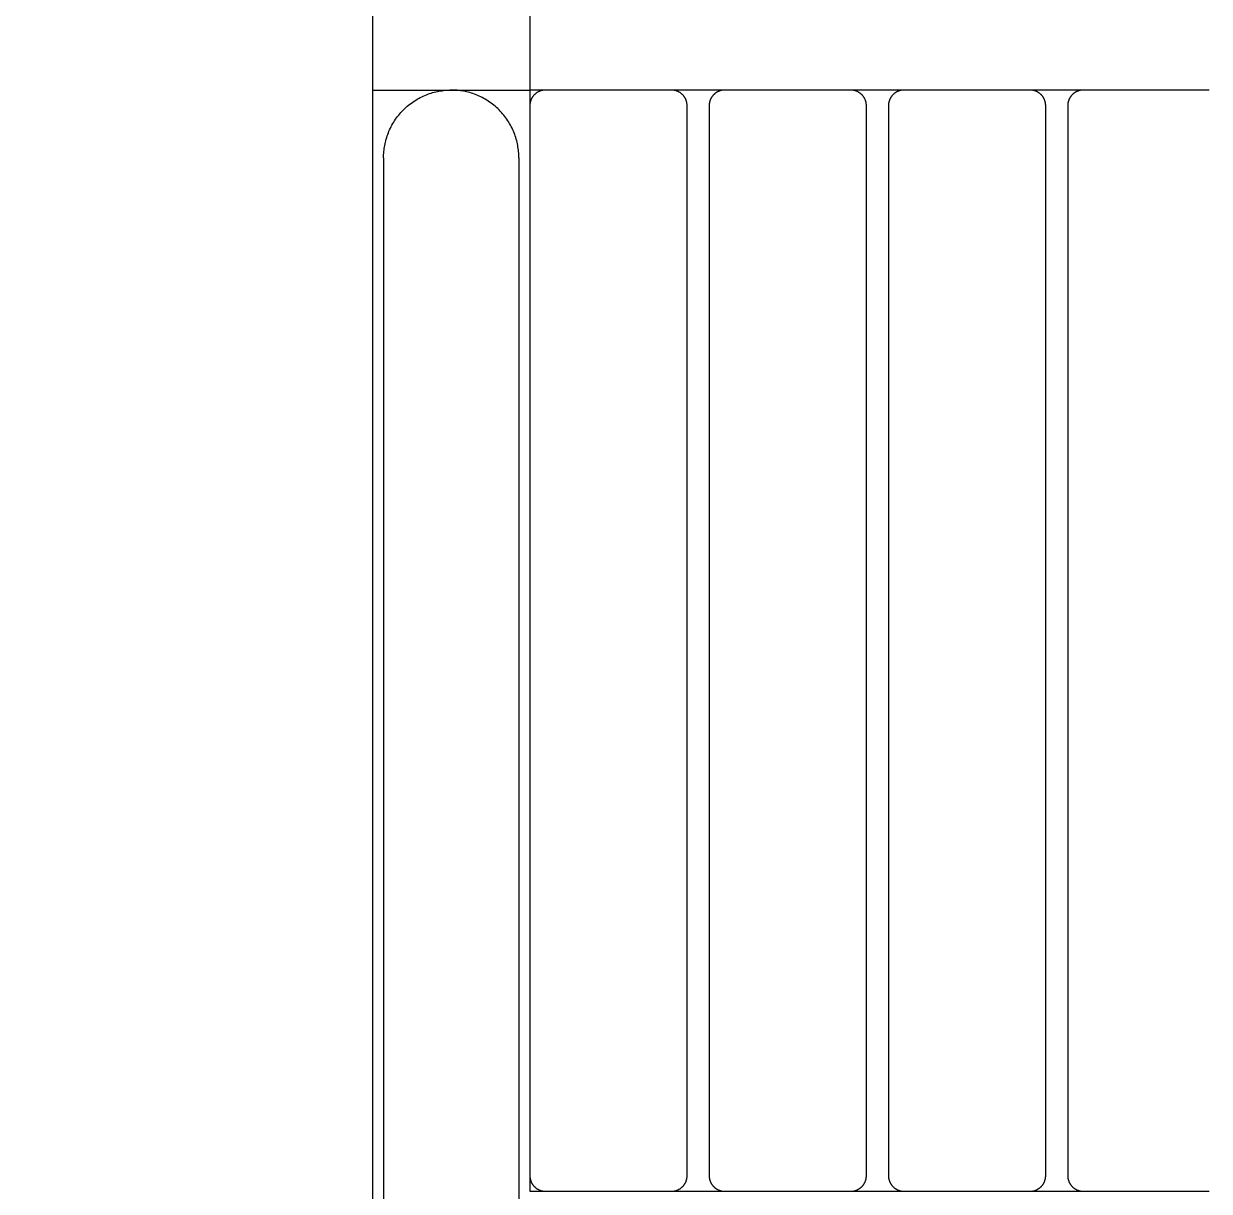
# Model space of a CAD drawing. Header units: millimetres. Extents: x -58335 to 291665, y -66693 to 213307.
# Drawn here: x 155349.7 to 155726.6, y -16251.8 to -15880.8 of the extents above; entities that cross this region are included whole.
import ezdxf

# ---------------------------------------------------------------- set-up
doc = ezdxf.new("R2010")
doc.units = ezdxf.units.MM
doc.header["$LTSCALE"] = 1000
for name, color, linetype in [('X-SITE$0$-MY-녹지', 254, 'Continuous'), ('X-SITE$0$-MY-시설선', 254, 'Continuous'), ('X-SITE$0$-MY-시설선 wood', 254, 'Continuous'), ('X-SITE$0$-MY-포장Hatch', 254, 'Continuous')]:
    doc.layers.add(name, color=color, linetype=linetype)
pattern_1 = [(0, (-29382.5, 14650.24), (317.5, 317.5), [158.75, -476.25]), (90, (-29303.13, 14570.87), (-317.5, 317.5), [158.75, -476.25])]
pattern_2 = [(0, (-13126707.96, 453992), (0, 609.6), []), (90, (-13126707.96, 453992), (-609.6, 609.6), [609.6, -609.6])]

# ---------------------------------------------------------------- blocks, each defined once
blk = doc.blocks.new('X-SITE$0$GPSP-100')
at = {"layer": 'X-SITE$0$-MY-시설선'}
for points in [[(-2950, 0), (-2950, -750)], [(-2900, -350), (-2900, -750)], [(-2950, -750), (-2925.48, -750)], [(-2950, -750), (-2950, -1550)], [(-2946.5, -771.5), (-2946.5, -771.02), (-2946.48, -770.54), (-2946.45, -770.06), (-2946.41, -769.57), (-2946.36, -769.08), (-2946.3, -768.58), (-2946.23, -768.09), (-2946.14, -767.59), (-2946.04, -767.09), (-2945.93, -766.59), (-2945.81, -766.09), (-2945.67, -765.58), (-2945.52, -765.08), (-2945.36, -764.58), (-2945.18, -764.08), (-2944.99, -763.59), (-2944.79, -763.09), (-2944.57, -762.6), (-2944.34, -762.11), (-2944.1, -761.63), (-2943.84, -761.14), (-2943.57, -760.67), (-2943.29, -760.2), (-2943, -759.74), (-2942.69, -759.28), (-2942.37, -758.83), (-2942.04, -758.38), (-2941.69, -757.95), (-2941.34, -757.52), (-2940.97, -757.1), (-2940.59, -756.7), (-2940.2, -756.3), (-2939.8, -755.91), (-2939.4, -755.53), (-2938.98, -755.16), (-2938.55, -754.81), (-2938.12, -754.46), (-2937.67, -754.13), (-2937.22, -753.81), (-2936.77, -753.5), (-2936.3, -753.21), (-2935.83, -752.93), (-2935.36, -752.66), (-2934.88, -752.4), (-2934.39, -752.16), (-2933.9, -751.93), (-2933.41, -751.71), (-2932.91, -751.51), (-2932.42, -751.32), (-2931.92, -751.14), (-2931.42, -750.98), (-2930.92, -750.83), (-2930.41, -750.69), (-2929.91, -750.57), (-2929.41, -750.46), (-2928.91, -750.36), (-2928.41, -750.27), (-2927.92, -750.2), (-2927.42, -750.14), (-2926.93, -750.09), (-2926.44, -750.05), (-2925.96, -750.02), (-2925.48, -750.01), (-2925, -750), (-2924.52, -750.01)], [(-2903.5, -771.5), (-2903.51, -771.02), (-2903.52, -770.54), (-2903.55, -770.06), (-2903.59, -769.57), (-2903.64, -769.08), (-2903.7, -768.58), (-2903.77, -768.09), (-2903.86, -767.59), (-2903.96, -767.09), (-2904.07, -766.59), (-2904.19, -766.09), (-2904.33, -765.58), (-2904.48, -765.08), (-2904.64, -764.58), (-2904.82, -764.08), (-2905.01, -763.59), (-2905.21, -763.09), (-2905.43, -762.6), (-2905.66, -762.11), (-2905.9, -761.63), (-2906.16, -761.14), (-2906.43, -760.67), (-2906.71, -760.2), (-2907, -759.74), (-2907.31, -759.28), (-2907.63, -758.83), (-2907.96, -758.38), (-2908.31, -757.95), (-2908.66, -757.52), (-2909.03, -757.1), (-2909.41, -756.7), (-2909.8, -756.3), (-2910.2, -755.91), (-2910.6, -755.53), (-2911.02, -755.16), (-2911.45, -754.81), (-2911.88, -754.46), (-2912.33, -754.13), (-2912.78, -753.81), (-2913.24, -753.5), (-2913.7, -753.21), (-2914.17, -752.93), (-2914.65, -752.66), (-2915.13, -752.4), (-2915.61, -752.16), (-2916.1, -751.93), (-2916.59, -751.71), (-2917.09, -751.51), (-2917.58, -751.32), (-2918.08, -751.14), (-2918.58, -750.98), (-2919.08, -750.83), (-2919.59, -750.69), (-2920.09, -750.57), (-2920.59, -750.46), (-2921.09, -750.36), (-2921.59, -750.27), (-2922.08, -750.2), (-2922.58, -750.14), (-2923.07, -750.09), (-2923.56, -750.05), (-2924.04, -750.02), (-2924.52, -750.01), (-2925, -750), (-2925.48, -750.01)], [(-2924.52, -750), (-2900, -750)], [(-2900, -750), (-2900, -754.78)], [(-2895.22, -750), (-2900, -750)], [(-2838.22, -750), (-2854.78, -750)], [(-2781.22, -750), (-2797.78, -750)], [(-2724.22, -750), (-2740.78, -750)], [(-2946.5, -771.5), (-2946.5, -871.5)], [(-2903.5, -771.5), (-2903.5, -771.5), (-2903.5, -773.17), (-2903.5, -778.52), (-2903.5, -871.5)], [(-2946.5, -871.5), (-2946.5, -1428.5)], [(-2903.5, -871.5), (-2903.5, -1428.5)], [(-2900, -1095.22), (-2900, -1100)], [(-2900, -1100), (-2895.22, -1100)], [(-2854.78, -1100), (-2838.22, -1100)], [(-2797.78, -1100), (-2781.22, -1100)], [(-2740.78, -1100), (-2724.22, -1100)]]:
    blk.add_lwpolyline(points, dxfattribs=at)
at = {"layer": 'X-SITE$0$-MY-시설선 wood'}
for points in [[(-2895, -750), (-2895.11, -750), (-2895.22, -750), (-2895.34, -750.01), (-2895.45, -750.02), (-2895.56, -750.03), (-2895.68, -750.05), (-2895.79, -750.06), (-2895.91, -750.08), (-2896.03, -750.11), (-2896.14, -750.13), (-2896.26, -750.16), (-2896.38, -750.19), (-2896.49, -750.23), (-2896.61, -750.27), (-2896.72, -750.31), (-2896.84, -750.35), (-2896.96, -750.4), (-2897.07, -750.45), (-2897.18, -750.5), (-2897.3, -750.56), (-2897.41, -750.62), (-2897.52, -750.68), (-2897.63, -750.75), (-2897.74, -750.82), (-2897.84, -750.89), (-2897.95, -750.96), (-2898.05, -751.04), (-2898.15, -751.12), (-2898.25, -751.2), (-2898.35, -751.29), (-2898.44, -751.37), (-2898.54, -751.46), (-2898.63, -751.56), (-2898.71, -751.65), (-2898.8, -751.75), (-2898.88, -751.85), (-2898.96, -751.95), (-2899.04, -752.05), (-2899.11, -752.16), (-2899.18, -752.26), (-2899.25, -752.37), (-2899.32, -752.48), (-2899.38, -752.59), (-2899.44, -752.7), (-2899.5, -752.82), (-2899.55, -752.93), (-2899.6, -753.04), (-2899.65, -753.16), (-2899.69, -753.28), (-2899.73, -753.39), (-2899.77, -753.51), (-2899.81, -753.62), (-2899.84, -753.74), (-2899.87, -753.86), (-2899.89, -753.97), (-2899.92, -754.09), (-2899.94, -754.21), (-2899.95, -754.32), (-2899.97, -754.44), (-2899.98, -754.55), (-2899.99, -754.66), (-2900, -754.78), (-2900, -754.89), (-2900, -755)], [(-2855, -750), (-2895, -750)], [(-2850, -755), (-2850, -754.89), (-2850, -754.78), (-2850.01, -754.66), (-2850.02, -754.55), (-2850.03, -754.44), (-2850.05, -754.32), (-2850.06, -754.21), (-2850.08, -754.09), (-2850.11, -753.97), (-2850.13, -753.86), (-2850.16, -753.74), (-2850.19, -753.62), (-2850.23, -753.51), (-2850.27, -753.39), (-2850.31, -753.28), (-2850.35, -753.16), (-2850.4, -753.04), (-2850.45, -752.93), (-2850.5, -752.82), (-2850.56, -752.7), (-2850.62, -752.59), (-2850.68, -752.48), (-2850.75, -752.37), (-2850.82, -752.26), (-2850.89, -752.16), (-2850.96, -752.05), (-2851.04, -751.95), (-2851.12, -751.85), (-2851.2, -751.75), (-2851.29, -751.65), (-2851.37, -751.56), (-2851.46, -751.46), (-2851.56, -751.37), (-2851.65, -751.29), (-2851.75, -751.2), (-2851.85, -751.12), (-2851.95, -751.04), (-2852.05, -750.96), (-2852.16, -750.89), (-2852.26, -750.82), (-2852.37, -750.75), (-2852.48, -750.68), (-2852.59, -750.62), (-2852.7, -750.56), (-2852.82, -750.5), (-2852.93, -750.45), (-2853.04, -750.4), (-2853.16, -750.35), (-2853.28, -750.31), (-2853.39, -750.27), (-2853.51, -750.23), (-2853.62, -750.19), (-2853.74, -750.16), (-2853.86, -750.13), (-2853.97, -750.11), (-2854.09, -750.08), (-2854.21, -750.06), (-2854.32, -750.05), (-2854.44, -750.03), (-2854.55, -750.02), (-2854.66, -750.01), (-2854.78, -750), (-2854.89, -750), (-2855, -750)], [(-2838, -750), (-2838.11, -750), (-2838.22, -750), (-2838.34, -750.01), (-2838.45, -750.02), (-2838.56, -750.03), (-2838.68, -750.05), (-2838.79, -750.06), (-2838.91, -750.08), (-2839.03, -750.11), (-2839.14, -750.13), (-2839.26, -750.16), (-2839.38, -750.19), (-2839.49, -750.23), (-2839.61, -750.27), (-2839.72, -750.31), (-2839.84, -750.35), (-2839.96, -750.4), (-2840.07, -750.45), (-2840.18, -750.5), (-2840.3, -750.56), (-2840.41, -750.62), (-2840.52, -750.68), (-2840.63, -750.75), (-2840.74, -750.82), (-2840.84, -750.89), (-2840.95, -750.96), (-2841.05, -751.04), (-2841.15, -751.12), (-2841.25, -751.2), (-2841.35, -751.29), (-2841.44, -751.37), (-2841.54, -751.46), (-2841.63, -751.56), (-2841.71, -751.65), (-2841.8, -751.75), (-2841.88, -751.85), (-2841.96, -751.95), (-2842.04, -752.05), (-2842.11, -752.16), (-2842.18, -752.26), (-2842.25, -752.37), (-2842.32, -752.48), (-2842.38, -752.59), (-2842.44, -752.7), (-2842.5, -752.82), (-2842.55, -752.93), (-2842.6, -753.04), (-2842.65, -753.16), (-2842.69, -753.28), (-2842.73, -753.39), (-2842.77, -753.51), (-2842.81, -753.62), (-2842.84, -753.74), (-2842.87, -753.86), (-2842.89, -753.97), (-2842.92, -754.09), (-2842.94, -754.21), (-2842.95, -754.32), (-2842.97, -754.44), (-2842.98, -754.55), (-2842.99, -754.66), (-2843, -754.78), (-2843, -754.89), (-2843, -755)], [(-2798, -750), (-2838, -750)], [(-2793, -755), (-2793, -754.89), (-2793, -754.78), (-2793.01, -754.66), (-2793.02, -754.55), (-2793.03, -754.44), (-2793.05, -754.32), (-2793.06, -754.21), (-2793.08, -754.09), (-2793.11, -753.97), (-2793.13, -753.86), (-2793.16, -753.74), (-2793.19, -753.62), (-2793.23, -753.51), (-2793.27, -753.39), (-2793.31, -753.28), (-2793.35, -753.16), (-2793.4, -753.04), (-2793.45, -752.93), (-2793.5, -752.82), (-2793.56, -752.7), (-2793.62, -752.59), (-2793.68, -752.48), (-2793.75, -752.37), (-2793.82, -752.26), (-2793.89, -752.16), (-2793.96, -752.05), (-2794.04, -751.95), (-2794.12, -751.85), (-2794.2, -751.75), (-2794.29, -751.65), (-2794.37, -751.56), (-2794.46, -751.46), (-2794.56, -751.37), (-2794.65, -751.29), (-2794.75, -751.2), (-2794.85, -751.12), (-2794.95, -751.04), (-2795.05, -750.96), (-2795.16, -750.89), (-2795.26, -750.82), (-2795.37, -750.75), (-2795.48, -750.68), (-2795.59, -750.62), (-2795.7, -750.56), (-2795.82, -750.5), (-2795.93, -750.45), (-2796.04, -750.4), (-2796.16, -750.35), (-2796.28, -750.31), (-2796.39, -750.27), (-2796.51, -750.23), (-2796.62, -750.19), (-2796.74, -750.16), (-2796.86, -750.13), (-2796.97, -750.11), (-2797.09, -750.08), (-2797.21, -750.06), (-2797.32, -750.05), (-2797.44, -750.03), (-2797.55, -750.02), (-2797.66, -750.01), (-2797.78, -750), (-2797.89, -750), (-2798, -750)], [(-2781, -750), (-2781.11, -750), (-2781.22, -750), (-2781.34, -750.01), (-2781.45, -750.02), (-2781.56, -750.03), (-2781.68, -750.05), (-2781.79, -750.06), (-2781.91, -750.08), (-2782.03, -750.11), (-2782.14, -750.13), (-2782.26, -750.16), (-2782.38, -750.19), (-2782.49, -750.23), (-2782.61, -750.27), (-2782.72, -750.31), (-2782.84, -750.35), (-2782.96, -750.4), (-2783.07, -750.45), (-2783.18, -750.5), (-2783.3, -750.56), (-2783.41, -750.62), (-2783.52, -750.68), (-2783.63, -750.75), (-2783.74, -750.82), (-2783.84, -750.89), (-2783.95, -750.96), (-2784.05, -751.04), (-2784.15, -751.12), (-2784.25, -751.2), (-2784.35, -751.29), (-2784.44, -751.37), (-2784.54, -751.46), (-2784.63, -751.56), (-2784.71, -751.65), (-2784.8, -751.75), (-2784.88, -751.85), (-2784.96, -751.95), (-2785.04, -752.05), (-2785.11, -752.16), (-2785.18, -752.26), (-2785.25, -752.37), (-2785.32, -752.48), (-2785.38, -752.59), (-2785.44, -752.7), (-2785.5, -752.82), (-2785.55, -752.93), (-2785.6, -753.04), (-2785.65, -753.16), (-2785.69, -753.28), (-2785.73, -753.39), (-2785.77, -753.51), (-2785.81, -753.62), (-2785.84, -753.74), (-2785.87, -753.86), (-2785.89, -753.97), (-2785.92, -754.09), (-2785.94, -754.21), (-2785.95, -754.32), (-2785.97, -754.44), (-2785.98, -754.55), (-2785.99, -754.66), (-2786, -754.78), (-2786, -754.89), (-2786, -755)], [(-2741, -750), (-2781, -750)], [(-2736, -755), (-2736, -754.89), (-2736, -754.78), (-2736.01, -754.66), (-2736.02, -754.55), (-2736.03, -754.44), (-2736.05, -754.32), (-2736.06, -754.21), (-2736.08, -754.09), (-2736.11, -753.97), (-2736.13, -753.86), (-2736.16, -753.74), (-2736.19, -753.62), (-2736.23, -753.51), (-2736.27, -753.39), (-2736.31, -753.28), (-2736.35, -753.16), (-2736.4, -753.04), (-2736.45, -752.93), (-2736.5, -752.82), (-2736.56, -752.7), (-2736.62, -752.59), (-2736.68, -752.48), (-2736.75, -752.37), (-2736.82, -752.26), (-2736.89, -752.16), (-2736.96, -752.05), (-2737.04, -751.95), (-2737.12, -751.85), (-2737.2, -751.75), (-2737.29, -751.65), (-2737.37, -751.56), (-2737.46, -751.46), (-2737.56, -751.37), (-2737.65, -751.29), (-2737.75, -751.2), (-2737.85, -751.12), (-2737.95, -751.04), (-2738.05, -750.96), (-2738.16, -750.89), (-2738.26, -750.82), (-2738.37, -750.75), (-2738.48, -750.68), (-2738.59, -750.62), (-2738.7, -750.56), (-2738.82, -750.5), (-2738.93, -750.45), (-2739.04, -750.4), (-2739.16, -750.35), (-2739.28, -750.31), (-2739.39, -750.27), (-2739.51, -750.23), (-2739.62, -750.19), (-2739.74, -750.16), (-2739.86, -750.13), (-2739.97, -750.11), (-2740.09, -750.08), (-2740.21, -750.06), (-2740.32, -750.05), (-2740.44, -750.03), (-2740.55, -750.02), (-2740.66, -750.01), (-2740.78, -750), (-2740.89, -750), (-2741, -750)], [(-2724, -750), (-2724.11, -750), (-2724.22, -750), (-2724.34, -750.01), (-2724.45, -750.02), (-2724.56, -750.03), (-2724.68, -750.05), (-2724.79, -750.06), (-2724.91, -750.08), (-2725.03, -750.11), (-2725.14, -750.13), (-2725.26, -750.16), (-2725.38, -750.19), (-2725.49, -750.23), (-2725.61, -750.27), (-2725.72, -750.31), (-2725.84, -750.35), (-2725.96, -750.4), (-2726.07, -750.45), (-2726.18, -750.5), (-2726.3, -750.56), (-2726.41, -750.62), (-2726.52, -750.68), (-2726.63, -750.75), (-2726.74, -750.82), (-2726.84, -750.89), (-2726.95, -750.96), (-2727.05, -751.04), (-2727.15, -751.12), (-2727.25, -751.2), (-2727.35, -751.29), (-2727.44, -751.37), (-2727.54, -751.46), (-2727.63, -751.56), (-2727.71, -751.65), (-2727.8, -751.75), (-2727.88, -751.85), (-2727.96, -751.95), (-2728.04, -752.05), (-2728.11, -752.16), (-2728.18, -752.26), (-2728.25, -752.37), (-2728.32, -752.48), (-2728.38, -752.59), (-2728.44, -752.7), (-2728.5, -752.82), (-2728.55, -752.93), (-2728.6, -753.04), (-2728.65, -753.16), (-2728.69, -753.28), (-2728.73, -753.39), (-2728.77, -753.51), (-2728.81, -753.62), (-2728.84, -753.74), (-2728.87, -753.86), (-2728.89, -753.97), (-2728.92, -754.09), (-2728.94, -754.21), (-2728.95, -754.32), (-2728.97, -754.44), (-2728.98, -754.55), (-2728.99, -754.66), (-2729, -754.78), (-2729, -754.89), (-2729, -755)], [(-2684, -750), (-2724, -750)], [(-2900, -755), (-2900, -1095)], [(-2850, -1095), (-2850, -755)], [(-2843, -755), (-2843, -1095)], [(-2793, -1095), (-2793, -755)], [(-2786, -755), (-2786, -1095)], [(-2736, -1095), (-2736, -755)], [(-2729, -755), (-2729, -1095)], [(-2900, -1095), (-2900, -1095.11), (-2900, -1095.22), (-2899.99, -1095.34), (-2899.98, -1095.45), (-2899.97, -1095.56), (-2899.95, -1095.68), (-2899.94, -1095.79), (-2899.92, -1095.91), (-2899.89, -1096.03), (-2899.87, -1096.14), (-2899.84, -1096.26), (-2899.81, -1096.38), (-2899.77, -1096.49), (-2899.73, -1096.61), (-2899.69, -1096.72), (-2899.65, -1096.84), (-2899.6, -1096.96), (-2899.55, -1097.07), (-2899.5, -1097.18), (-2899.44, -1097.3), (-2899.38, -1097.41), (-2899.32, -1097.52), (-2899.25, -1097.63), (-2899.18, -1097.74), (-2899.11, -1097.84), (-2899.04, -1097.95), (-2898.96, -1098.05), (-2898.88, -1098.15), (-2898.8, -1098.25), (-2898.71, -1098.35), (-2898.63, -1098.44), (-2898.54, -1098.54), (-2898.44, -1098.63), (-2898.35, -1098.71), (-2898.25, -1098.8), (-2898.15, -1098.88), (-2898.05, -1098.96), (-2897.95, -1099.04), (-2897.84, -1099.11), (-2897.74, -1099.19), (-2897.63, -1099.25), (-2897.52, -1099.32), (-2897.41, -1099.38), (-2897.3, -1099.44), (-2897.18, -1099.5), (-2897.07, -1099.55), (-2896.96, -1099.6), (-2896.84, -1099.65), (-2896.72, -1099.69), (-2896.61, -1099.73), (-2896.49, -1099.77), (-2896.38, -1099.81), (-2896.26, -1099.84), (-2896.14, -1099.87), (-2896.03, -1099.89), (-2895.91, -1099.92), (-2895.79, -1099.94), (-2895.68, -1099.95), (-2895.56, -1099.97), (-2895.45, -1099.98), (-2895.34, -1099.99), (-2895.22, -1100), (-2895.11, -1100), (-2895, -1100)], [(-2855, -1100), (-2854.89, -1100), (-2854.78, -1100), (-2854.66, -1099.99), (-2854.55, -1099.98), (-2854.44, -1099.97), (-2854.32, -1099.95), (-2854.21, -1099.94), (-2854.09, -1099.92), (-2853.97, -1099.89), (-2853.86, -1099.87), (-2853.74, -1099.84), (-2853.62, -1099.81), (-2853.51, -1099.77), (-2853.39, -1099.73), (-2853.28, -1099.69), (-2853.16, -1099.65), (-2853.04, -1099.6), (-2852.93, -1099.55), (-2852.82, -1099.5), (-2852.7, -1099.44), (-2852.59, -1099.38), (-2852.48, -1099.32), (-2852.37, -1099.25), (-2852.26, -1099.19), (-2852.16, -1099.11), (-2852.05, -1099.04), (-2851.95, -1098.96), (-2851.85, -1098.88), (-2851.75, -1098.8), (-2851.65, -1098.71), (-2851.56, -1098.63), (-2851.46, -1098.54), (-2851.37, -1098.44), (-2851.29, -1098.35), (-2851.2, -1098.25), (-2851.12, -1098.15), (-2851.04, -1098.05), (-2850.96, -1097.95), (-2850.89, -1097.84), (-2850.82, -1097.74), (-2850.75, -1097.63), (-2850.68, -1097.52), (-2850.62, -1097.41), (-2850.56, -1097.3), (-2850.5, -1097.18), (-2850.45, -1097.07), (-2850.4, -1096.96), (-2850.35, -1096.84), (-2850.31, -1096.72), (-2850.27, -1096.61), (-2850.23, -1096.49), (-2850.19, -1096.38), (-2850.16, -1096.26), (-2850.13, -1096.14), (-2850.11, -1096.03), (-2850.08, -1095.91), (-2850.06, -1095.79), (-2850.05, -1095.68), (-2850.03, -1095.56), (-2850.02, -1095.45), (-2850.01, -1095.34), (-2850, -1095.22), (-2850, -1095.11), (-2850, -1095)], [(-2843, -1095), (-2843, -1095.11), (-2843, -1095.22), (-2842.99, -1095.34), (-2842.98, -1095.45), (-2842.97, -1095.56), (-2842.95, -1095.68), (-2842.94, -1095.79), (-2842.92, -1095.91), (-2842.89, -1096.03), (-2842.87, -1096.14), (-2842.84, -1096.26), (-2842.81, -1096.38), (-2842.77, -1096.49), (-2842.73, -1096.61), (-2842.69, -1096.72), (-2842.65, -1096.84), (-2842.6, -1096.96), (-2842.55, -1097.07), (-2842.5, -1097.18), (-2842.44, -1097.3), (-2842.38, -1097.41), (-2842.32, -1097.52), (-2842.25, -1097.63), (-2842.18, -1097.74), (-2842.11, -1097.84), (-2842.04, -1097.95), (-2841.96, -1098.05), (-2841.88, -1098.15), (-2841.8, -1098.25), (-2841.71, -1098.35), (-2841.63, -1098.44), (-2841.54, -1098.54), (-2841.44, -1098.63), (-2841.35, -1098.71), (-2841.25, -1098.8), (-2841.15, -1098.88), (-2841.05, -1098.96), (-2840.95, -1099.04), (-2840.84, -1099.11), (-2840.74, -1099.19), (-2840.63, -1099.25), (-2840.52, -1099.32), (-2840.41, -1099.38), (-2840.3, -1099.44), (-2840.18, -1099.5), (-2840.07, -1099.55), (-2839.96, -1099.6), (-2839.84, -1099.65), (-2839.72, -1099.69), (-2839.61, -1099.73), (-2839.49, -1099.77), (-2839.38, -1099.81), (-2839.26, -1099.84), (-2839.14, -1099.87), (-2839.03, -1099.89), (-2838.91, -1099.92), (-2838.79, -1099.94), (-2838.68, -1099.95), (-2838.56, -1099.97), (-2838.45, -1099.98), (-2838.34, -1099.99), (-2838.22, -1100), (-2838.11, -1100), (-2838, -1100)], [(-2798, -1100), (-2797.89, -1100), (-2797.78, -1100), (-2797.66, -1099.99), (-2797.55, -1099.98), (-2797.44, -1099.97), (-2797.32, -1099.95), (-2797.21, -1099.94), (-2797.09, -1099.92), (-2796.97, -1099.89), (-2796.86, -1099.87), (-2796.74, -1099.84), (-2796.62, -1099.81), (-2796.51, -1099.77), (-2796.39, -1099.73), (-2796.28, -1099.69), (-2796.16, -1099.65), (-2796.04, -1099.6), (-2795.93, -1099.55), (-2795.82, -1099.5), (-2795.7, -1099.44), (-2795.59, -1099.38), (-2795.48, -1099.32), (-2795.37, -1099.25), (-2795.26, -1099.19), (-2795.16, -1099.11), (-2795.05, -1099.04), (-2794.95, -1098.96), (-2794.85, -1098.88), (-2794.75, -1098.8), (-2794.65, -1098.71), (-2794.56, -1098.63), (-2794.46, -1098.54), (-2794.37, -1098.44), (-2794.29, -1098.35), (-2794.2, -1098.25), (-2794.12, -1098.15), (-2794.04, -1098.05), (-2793.96, -1097.95), (-2793.89, -1097.84), (-2793.82, -1097.74), (-2793.75, -1097.63), (-2793.68, -1097.52), (-2793.62, -1097.41), (-2793.56, -1097.3), (-2793.5, -1097.18), (-2793.45, -1097.07), (-2793.4, -1096.96), (-2793.35, -1096.84), (-2793.31, -1096.72), (-2793.27, -1096.61), (-2793.23, -1096.49), (-2793.19, -1096.38), (-2793.16, -1096.26), (-2793.13, -1096.14), (-2793.11, -1096.03), (-2793.08, -1095.91), (-2793.06, -1095.79), (-2793.05, -1095.68), (-2793.03, -1095.56), (-2793.02, -1095.45), (-2793.01, -1095.34), (-2793, -1095.22), (-2793, -1095.11), (-2793, -1095)], [(-2786, -1095), (-2786, -1095.11), (-2786, -1095.22), (-2785.99, -1095.34), (-2785.98, -1095.45), (-2785.97, -1095.56), (-2785.95, -1095.68), (-2785.94, -1095.79), (-2785.92, -1095.91), (-2785.89, -1096.03), (-2785.87, -1096.14), (-2785.84, -1096.26), (-2785.81, -1096.38), (-2785.77, -1096.49), (-2785.73, -1096.61), (-2785.69, -1096.72), (-2785.65, -1096.84), (-2785.6, -1096.96), (-2785.55, -1097.07), (-2785.5, -1097.18), (-2785.44, -1097.3), (-2785.38, -1097.41), (-2785.32, -1097.52), (-2785.25, -1097.63), (-2785.18, -1097.74), (-2785.11, -1097.84), (-2785.04, -1097.95), (-2784.96, -1098.05), (-2784.88, -1098.15), (-2784.8, -1098.25), (-2784.71, -1098.35), (-2784.63, -1098.44), (-2784.54, -1098.54), (-2784.44, -1098.63), (-2784.35, -1098.71), (-2784.25, -1098.8), (-2784.15, -1098.88), (-2784.05, -1098.96), (-2783.95, -1099.04), (-2783.84, -1099.11), (-2783.74, -1099.19), (-2783.63, -1099.25), (-2783.52, -1099.32), (-2783.41, -1099.38), (-2783.3, -1099.44), (-2783.18, -1099.5), (-2783.07, -1099.55), (-2782.96, -1099.6), (-2782.84, -1099.65), (-2782.72, -1099.69), (-2782.61, -1099.73), (-2782.49, -1099.77), (-2782.38, -1099.81), (-2782.26, -1099.84), (-2782.14, -1099.87), (-2782.03, -1099.89), (-2781.91, -1099.92), (-2781.79, -1099.94), (-2781.68, -1099.95), (-2781.56, -1099.97), (-2781.45, -1099.98), (-2781.34, -1099.99), (-2781.22, -1100), (-2781.11, -1100), (-2781, -1100)], [(-2741, -1100), (-2740.89, -1100), (-2740.78, -1100), (-2740.66, -1099.99), (-2740.55, -1099.98), (-2740.44, -1099.97), (-2740.32, -1099.95), (-2740.21, -1099.94), (-2740.09, -1099.92), (-2739.97, -1099.89), (-2739.86, -1099.87), (-2739.74, -1099.84), (-2739.62, -1099.81), (-2739.51, -1099.77), (-2739.39, -1099.73), (-2739.28, -1099.69), (-2739.16, -1099.65), (-2739.04, -1099.6), (-2738.93, -1099.55), (-2738.82, -1099.5), (-2738.7, -1099.44), (-2738.59, -1099.38), (-2738.48, -1099.32), (-2738.37, -1099.25), (-2738.26, -1099.19), (-2738.16, -1099.11), (-2738.05, -1099.04), (-2737.95, -1098.96), (-2737.85, -1098.88), (-2737.75, -1098.8), (-2737.65, -1098.71), (-2737.56, -1098.63), (-2737.46, -1098.54), (-2737.37, -1098.44), (-2737.29, -1098.35), (-2737.2, -1098.25), (-2737.12, -1098.15), (-2737.04, -1098.05), (-2736.96, -1097.95), (-2736.89, -1097.84), (-2736.82, -1097.74), (-2736.75, -1097.63), (-2736.68, -1097.52), (-2736.62, -1097.41), (-2736.56, -1097.3), (-2736.5, -1097.18), (-2736.45, -1097.07), (-2736.4, -1096.96), (-2736.35, -1096.84), (-2736.31, -1096.72), (-2736.27, -1096.61), (-2736.23, -1096.49), (-2736.19, -1096.38), (-2736.16, -1096.26), (-2736.13, -1096.14), (-2736.11, -1096.03), (-2736.08, -1095.91), (-2736.06, -1095.79), (-2736.05, -1095.68), (-2736.03, -1095.56), (-2736.02, -1095.45), (-2736.01, -1095.34), (-2736, -1095.22), (-2736, -1095.11), (-2736, -1095)], [(-2729, -1095), (-2729, -1095.11), (-2729, -1095.22), (-2728.99, -1095.34), (-2728.98, -1095.45), (-2728.97, -1095.56), (-2728.95, -1095.68), (-2728.94, -1095.79), (-2728.92, -1095.91), (-2728.89, -1096.03), (-2728.87, -1096.14), (-2728.84, -1096.26), (-2728.81, -1096.38), (-2728.77, -1096.49), (-2728.73, -1096.61), (-2728.69, -1096.72), (-2728.65, -1096.84), (-2728.6, -1096.96), (-2728.55, -1097.07), (-2728.5, -1097.18), (-2728.44, -1097.3), (-2728.38, -1097.41), (-2728.32, -1097.52), (-2728.25, -1097.63), (-2728.18, -1097.74), (-2728.11, -1097.84), (-2728.04, -1097.95), (-2727.96, -1098.05), (-2727.88, -1098.15), (-2727.8, -1098.25), (-2727.71, -1098.35), (-2727.63, -1098.44), (-2727.54, -1098.54), (-2727.44, -1098.63), (-2727.35, -1098.71), (-2727.25, -1098.8), (-2727.15, -1098.88), (-2727.05, -1098.96), (-2726.95, -1099.04), (-2726.84, -1099.11), (-2726.74, -1099.19), (-2726.63, -1099.25), (-2726.52, -1099.32), (-2726.41, -1099.38), (-2726.3, -1099.44), (-2726.18, -1099.5), (-2726.07, -1099.55), (-2725.96, -1099.6), (-2725.84, -1099.65), (-2725.72, -1099.69), (-2725.61, -1099.73), (-2725.49, -1099.77), (-2725.38, -1099.81), (-2725.26, -1099.84), (-2725.14, -1099.87), (-2725.03, -1099.89), (-2724.91, -1099.92), (-2724.79, -1099.94), (-2724.68, -1099.95), (-2724.56, -1099.97), (-2724.45, -1099.98), (-2724.34, -1099.99), (-2724.22, -1100), (-2724.11, -1100), (-2724, -1100)], [(-2895, -1100), (-2855, -1100)], [(-2838, -1100), (-2798, -1100)], [(-2781, -1100), (-2741, -1100)], [(-2724, -1100), (-2684, -1100)]]:
    blk.add_lwpolyline(points, dxfattribs=at)
blk = doc.blocks.new('X-SITE$0$240910_L-1F')
at = {"layer": 'X-SITE$0$-MY-녹지'}
h = blk.add_hatch(dxfattribs=at)
h.set_pattern_fill('CROSS', color=256, scale=50, style=2)
h.set_pattern_definition(pattern_1)
edge = h.paths.add_edge_path()
edge.add_line((167850, -2045.25), (167850, 3516.56))
edge.add_arc((169000, 3516.56), 1150, 135, 180, ccw=False)
edge.add_line((168186.83, 4329.73), (170751.04, 6893.95))
edge.add_arc((170150, 7494.99), 850, 315, 360)
edge.add_line((171000, 7494.99), (171000, 10430.77))
edge.add_arc((170650, 10430.77), 350, 0, 90)
edge.add_line((170650, 10780.77), (169000, 10780.77))
edge.add_line((169000, 10780.77), (169000, 15580.77))
edge.add_line((169000, 15580.77), (171150, 15580.77))
edge.add_arc((171150, 15930.77), 350, 270, 360)
edge.add_line((171500, 15930.77), (171500, 18665.51))
edge.add_line((171500, 18665.51), (172500, 19665.51))
edge.add_line((172500, 19665.51), (172500, 33574.84))
edge.add_arc((171500, 32018.4), 1850, 57.27956, 90)
edge.add_line((171500, 33868.4), (163650, 33868.4))
edge.add_line((163650, 33868.4), (163650, -2251.6))
edge.add_line((163650, -2251.6), (118350, -2251.6))
edge.add_line((118350, -2251.6), (118350, 24610.81))
edge.add_arc((118000, 24610.81), 350, 0, 134.5656)
edge.add_line((117754.4, 24860.17), (112674.6, 19856.82))
edge.add_arc((113271.07, 19251.24), 850, 134.56562, 180)
edge.add_line((112421.07, 19251.24), (112421.07, -3601.59))
edge.add_arc((113271.07, -3601.59), 850, 180, 270)
edge.add_line((113271.07, -4451.59), (115271.08, -4451.59))
edge.add_line((115271.08, -4451.59), (117627.53, -6101.59))
edge.add_line((117627.53, -6101.59), (164145.73, -6101.6))
edge.add_line((164145.73, -6101.6), (167601.04, -2646.29))
edge.add_arc((167000, -2045.25), 850, 314.99999, 360)
h = blk.add_hatch(dxfattribs=at)
h.set_pattern_fill('CROSS', color=256, scale=50, style=2)
h.set_pattern_definition(pattern_1)
edge = h.paths.add_edge_path()
edge.add_line((167850, -2045.25), (167850, 3516.56))
edge.add_arc((169000, 3516.56), 1150, 135, 180, ccw=False)
edge.add_line((168186.83, 4329.73), (170751.04, 6893.95))
edge.add_arc((170150, 7494.99), 850, 315, 360)
edge.add_line((171000, 7494.99), (171000, 10430.77))
edge.add_arc((170650, 10430.77), 350, 0, 90)
edge.add_line((170650, 10780.77), (169000, 10780.77))
edge.add_line((169000, 10780.77), (169000, 15580.77))
edge.add_line((169000, 15580.77), (171150, 15580.77))
edge.add_arc((171150, 15930.77), 350, 270, 360)
edge.add_line((171500, 15930.77), (171500, 18665.51))
edge.add_line((171500, 18665.51), (172500, 19665.51))
edge.add_line((172500, 19665.51), (172500, 33574.84))
edge.add_arc((171500, 32018.4), 1850, 57.27956, 90)
edge.add_line((171500, 33868.4), (163650, 33868.4))
edge.add_line((163650, 33868.4), (163650, -2251.6))
edge.add_line((163650, -2251.6), (118350, -2251.6))
edge.add_line((118350, -2251.6), (118350, 24610.81))
edge.add_arc((118000, 24610.81), 350, 0, 134.5656)
edge.add_line((117754.4, 24860.17), (112674.6, 19856.82))
edge.add_arc((113271.07, 19251.24), 850, 134.56562, 180)
edge.add_line((112421.07, 19251.24), (112421.07, -3601.59))
edge.add_arc((113271.07, -3601.59), 850, 180, 270)
edge.add_line((113271.07, -4451.59), (115271.08, -4451.59))
edge.add_line((115271.08, -4451.59), (117627.53, -6101.59))
edge.add_line((117627.53, -6101.59), (164145.73, -6101.6))
edge.add_line((164145.73, -6101.6), (167601.04, -2646.29))
edge.add_arc((167000, -2045.25), 850, 314.99999, 360)
at = {"layer": 'X-SITE$0$-MY-포장Hatch'}
h = blk.add_hatch(dxfattribs=at)
h.set_pattern_fill('AR-B816', color=256, scale=3)
h.set_pattern_definition(pattern_2)
edge = h.paths.add_edge_path()
edge.add_line((114771.07, 91155.26), (109271.07, 91155.26))
edge.add_line((109271.07, 91155.26), (109271.07, -3601.59))
edge.add_line((109271.07, -3601.59), (112271.07, -3601.59))
edge.add_line((112271.07, -3601.59), (112271.07, 19251.24))
edge.add_arc((113271.07, 19251.24), 1000, 134.56562, 180, ccw=False)
edge.add_line((112569.34, 19963.68), (114799.35, 22160.13))
edge.add_line((114799.35, 22160.13), (114799.35, 22160.13))
edge.add_line((114799.35, 22160.13), (113395.9, 23585.02))
edge.add_line((113395.9, 23585.02), (113121.93, 23315.18))
edge.add_arc((112771.07, 23671.4), 500, 180, 314.5656, ccw=False)
edge.add_line((112271.07, 23671.4), (112271.07, 37855.26))
edge.add_arc((113271.07, 37855.26), 1000, 90, 180, ccw=False)
edge.add_line((113271.07, 38855.26), (124437.79, 38855.26))
edge.add_line((124437.79, 38855.26), (124437.68, 37955.26))
edge.add_line((124437.68, 37955.26), (126437.79, 37955.26))
edge.add_line((126437.79, 37955.26), (126437.71, 42955.26))
edge.add_line((126437.71, 42955.26), (124437.73, 42955.26))
edge.add_line((124437.73, 42955.26), (124437.73, 41855.26))
edge.add_arc((123437.73, 41855.26), 1000, -90, 0, ccw=False)
edge.add_line((123437.73, 40855.26), (113271.07, 40855.26))
edge.add_arc((113271.07, 41855.26), 1000, 180, 270, ccw=False)
edge.add_line((112271.07, 41855.26), (112271.07, 61555.26))
edge.add_line((112271.07, 61555.26), (114771.07, 61555.26))
edge.add_line((114771.07, 61555.26), (114771.07, 63555.26))
edge.add_line((114771.07, 63555.26), (112271.07, 63555.26))
edge.add_line((112271.07, 63555.26), (112271.07, 85605.26))
edge.add_arc((113271.07, 85605.26), 1000, 90, 180, ccw=False)
edge.add_line((113271.07, 86605.26), (114771.07, 86605.26))
edge.add_line((114771.07, 86605.26), (114771.07, 91155.26))
edge.add_line((114771.07, 91155.26), (114771.07, 91155.26))
edge.add_line((114771.07, 91155.26), (114771.07, 91155.26))
h = blk.add_hatch(dxfattribs=at)
h.set_pattern_fill('AR-B816', color=256, scale=3)
h.set_pattern_definition(pattern_2)
edge = h.paths.add_edge_path()
edge.add_line((114771.07, 61555.26), (114771.07, 63555.26))
edge.add_line((114771.07, 63555.26), (112271.07, 63555.26))
edge.add_line((112271.07, 63555.26), (112271.07, 85605.26))
edge.add_arc((113271.07, 85605.26), 1000, 90, 180, ccw=False)
edge.add_line((113271.07, 86605.26), (114771.07, 86605.26))
edge.add_line((114771.07, 86605.26), (114771.07, 90255.26))
edge.add_line((114771.07, 90255.26), (114771.07, 90255.26))
edge.add_line((114771.07, 90255.26), (114771.07, 91155.26))
edge.add_line((114771.07, 91155.26), (109271.07, 91155.26))
edge.add_line((109271.07, 91155.26), (109271.07, -3601.59))
edge.add_line((109271.07, -3601.59), (112271.07, -3601.59))
edge.add_line((112271.07, -3601.59), (112271.07, 19251.24))
edge.add_arc((113271.07, 19251.24), 1000, 134.56562, 180, ccw=False)
edge.add_line((112569.34, 19963.68), (114799.35, 22160.13))
edge.add_line((114799.35, 22160.13), (114799.35, 22160.13))
edge.add_line((114799.35, 22160.13), (113395.9, 23585.02))
edge.add_line((113395.9, 23585.02), (113121.93, 23315.18))
edge.add_arc((112771.07, 23671.4), 500, 180, 314.5656, ccw=False)
edge.add_line((112271.07, 23671.4), (112271.07, 37855.26))
edge.add_arc((113271.07, 37855.26), 1000, 90, 180, ccw=False)
edge.add_line((113271.07, 38855.26), (124437.79, 38855.26))
edge.add_line((124437.79, 38855.26), (124437.68, 37955.26))
edge.add_line((124437.68, 37955.26), (126437.79, 37955.26))
edge.add_line((126437.79, 37955.26), (126437.71, 42955.26))
edge.add_line((126437.71, 42955.26), (124437.73, 42955.26))
edge.add_line((124437.73, 42955.26), (124437.73, 41855.26))
edge.add_arc((123437.73, 41855.26), 1000, -90, 0, ccw=False)
edge.add_line((123437.73, 40855.26), (113271.07, 40855.26))
edge.add_arc((113271.07, 41855.26), 1000, 180, 270, ccw=False)
edge.add_line((112271.07, 41855.26), (112271.07, 61555.26))
edge.add_line((112271.07, 61555.26), (114771.07, 61555.26))
at = {"layer": 'X-SITE$0$-MY-시설선'}
blk.add_blockref('X-SITE$0$GPSP-100', (129028.1, -501.6), dxfattribs=at)
blk.add_blockref('X-SITE$0$GPSP-100', (129028.1, -501.6), dxfattribs=at)

msp = doc.modelspace()

# ---------------------------------------------------------------- block references
msp.add_blockref('X-SITE$0$240910_L-1F', (29382.5, -14650.24))

doc.saveas('drawing.dxf')
